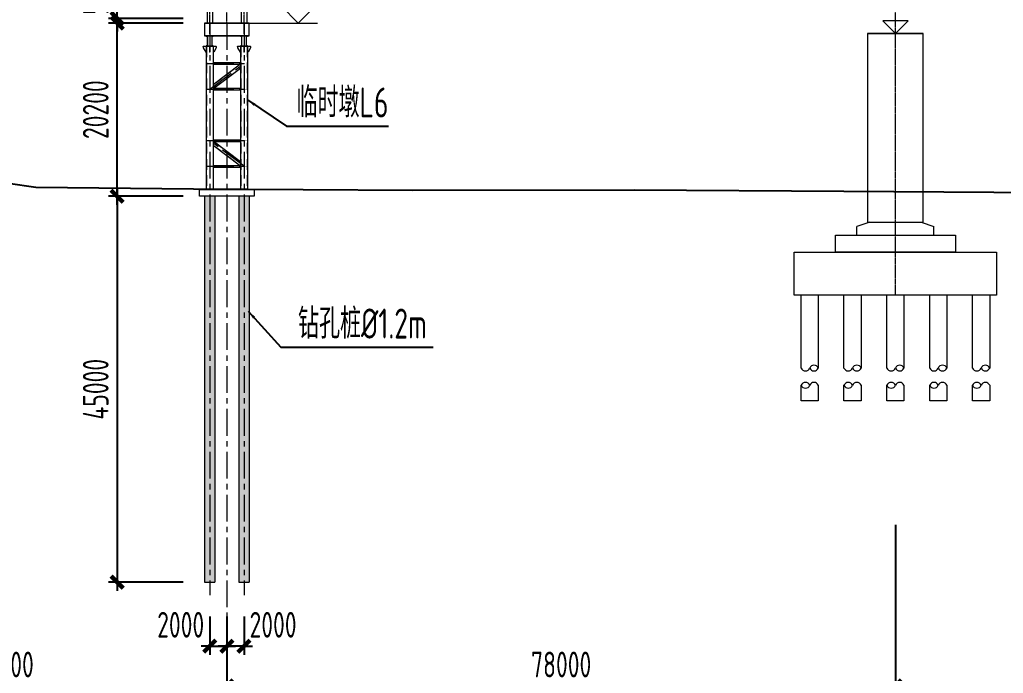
# Model space of a CAD drawing. Extents: x -2876908 to 633791, y -1383861 to 872234.
# Drawn here: x -985996 to -871232, y 672790 to 749014 of the extents above; entities that cross this region are included whole.
import ezdxf

# ---------------------------------------------------------------- set-up
doc = ezdxf.new("R2010")
doc.units = 0
doc.header["$LTSCALE"] = 5
doc.header["$MEASUREMENT"] = 0
for name, pattern in [('CENTER', [2, 1.25, -0.25, 0.25, -0.25]), ('DASH', [0.35, 0.25, -0.1]), ('DASHED', [0.75, 0.5, -0.25])]:
    doc.linetypes.add(name, pattern=pattern)
doc.layers.get('0').update_dxf_attribs({"linetype": 'CONTINUOUS', "lineweight": 25})
doc.layers.get('DEFPOINTS').update_dxf_attribs({"color": 35, "linetype": 'CONTINUOUS', "lineweight": 13})
for name, color, linetype, lineweight in [('3中心线', 6, 'CENTER', 18), ('4虚线', 2, 'DASHED', 18), ('5标注', 3, 'CONTINUOUS', 15), ('6文本', 7, 'CONTINUOUS', 15), ('7边界线', 8, 'CONTINUOUS', 15), ('8轮廓线', 4, 'CONTINUOUS', 15), ('DIM', 3, 'CONTINUOUS', 0), ('HATCH', 254, 'CONTINUOUS', 0)]:
    doc.layers.add(name, color=color, linetype=linetype, lineweight=lineweight)
doc.layers.add('细线', color=3, linetype='CONTINUOUS')
doc.styles.add('TSSD_Dimension', font='tssdeng.shx', dxfattribs={"width": 0.7, "bigfont": 'hztxt.shx'})
doc.styles.add('TSSD_NORM', font='tssdeng.shx', dxfattribs={"width": 0.7, "bigfont": 'hztxt.shx'})
doc.dimstyles.new('TSSD_100_100', dxfattribs={"dimtxt": 300, "dimasz": 100, "dimexe": 100, "dimexo": 250, "dimgap": 100, "dimtad": 1, "dimdec": 0, "dimzin": 0, "dimdsep": 46, "dimtxsty": 'TSSD_Dimension', "dimblk": 'ARCHTICK', "dimblk1": 'ARCHTICK', "dimblk2": 'ARCHTICK', "dimcen": 0, "dimdle": 100, "dimclrt": 7, "dimadec": 0, "dimazin": 0, "dimtfac": 1, "dimtdec": 0, "dimtix": 1, "dimtmove": 2, "dimatfit": 3, "dimfxl": 1, "dimtolj": 1, "dimtzin": 0, "dimarcsym": 0})

# ---------------------------------------------------------------- blocks, each defined once
blk = doc.blocks.new('立面图')
at = {"layer": '3中心线'}
blk.add_line((-235127, -49376), (-235127, -16387), dxfattribs=at)
at = {"layer": '7边界线'}
for p, q in [((-238127, -40876), (-239627, -41376)), ((-238127, -40876), (-232127, -40876)), ((-232127, -40876), (-230627, -41376)), ((-239627, -42376), (-239627, -41376)), ((-230627, -42376), (-230627, -41376))]:
    blk.add_line(p, q, dxfattribs=at)
at = {"layer": '7边界线', "flags": 128}
blk.add_lwpolyline([(-236597, -17406), (-235127, -18876), (-233657, -17406), (-236597, -17406)], dxfattribs=at)
at = {"layer": '7边界线'}
for points in [[(-238377, -18876), (-238377, -18876), (-231877, -18876), (-231877, -18876), (-238377, -18876)], [(-238377, -18876), (-238377, -40876), (-231877, -40876), (-231877, -18876)], [(-242127, -42376), (-228127, -42376), (-228127, -44376), (-242127, -44376), (-242127, -42376)], [(-246927, -44376), (-223327, -44376), (-223327, -49376), (-246927, -49376), (-246927, -44376)], [(-246127, -57893), (-246127, -49376)], [(-246127, -57893), (-246127, -49376)], [(-244127, -49376), (-244127, -57893)], [(-244127, -49376), (-244127, -57893)], [(-241127, -57893), (-241127, -49376)], [(-241127, -57893), (-241127, -49376)], [(-239127, -49376), (-239127, -57893)], [(-239127, -49376), (-239127, -57893)], [(-236127, -57893), (-236127, -49376)], [(-236127, -57893), (-236127, -49376)], [(-234127, -49376), (-234127, -57893)], [(-234127, -49376), (-234127, -57893)], [(-231127, -57893), (-231127, -49376)], [(-231127, -57893), (-231127, -49376)], [(-229127, -49376), (-229127, -57893)], [(-229127, -49376), (-229127, -57893)], [(-226127, -57893), (-226127, -49376)], [(-226127, -57893), (-226127, -49376)], [(-224127, -49376), (-224127, -57893)], [(-224127, -49376), (-224127, -57893)], [(-244127, -59900), (-244127, -61699), (-246127, -61699), (-246127, -59900)], [(-239127, -59900), (-239127, -61699), (-241127, -61699), (-241127, -59900)], [(-234127, -59900), (-234127, -61699), (-236127, -61699), (-236127, -59900)], [(-229127, -59900), (-229127, -61699), (-231127, -61699), (-231127, -59900)], [(-224127, -59900), (-224127, -61699), (-226127, -61699), (-226127, -59900)]]:
    blk.add_lwpolyline(points, dxfattribs=at)
for centre, start, end in [((-245627, -57689), 202.18456, 337.81544), ((-244627, -58097), 22.18456, 157.81544), ((-244627, -57689), 202.18456, 337.81544), ((-240627, -57689), 202.18456, 337.81544), ((-239627, -58097), 22.18456, 157.81544), ((-239627, -57689), 202.18456, 337.81544), ((-235627, -57689), 202.18456, 337.81544), ((-234627, -58097), 22.18456, 157.81544), ((-234627, -57689), 202.18456, 337.81544), ((-230627, -57689), 202.18456, 337.81544), ((-229627, -58097), 22.18456, 157.81544), ((-229627, -57689), 202.18456, 337.81544), ((-225627, -57689), 202.18456, 337.81544), ((-224627, -58097), 22.18456, 157.81544), ((-224627, -57689), 202.18456, 337.81544), ((-245627, -60103), 22.18456, 157.81544), ((-244627, -60103), 22.18456, 157.81544), ((-240627, -60103), 22.18456, 157.81544), ((-239627, -60103), 22.18456, 157.81544), ((-235627, -60103), 22.18456, 157.81544), ((-234627, -60103), 22.18456, 157.81544), ((-230627, -60103), 22.18456, 157.81544), ((-229627, -60103), 22.18456, 157.81544), ((-225627, -60103), 22.18456, 157.81544), ((-224627, -60103), 22.18456, 157.81544), ((-245627, -59696), 202.18456, 337.81544), ((-240627, -59696), 202.18456, 337.81544), ((-235627, -59696), 202.18456, 337.81544), ((-230627, -59696), 202.18456, 337.81544), ((-225627, -59696), 202.18456, 337.81544)]:
    blk.add_arc(centre, 540, start, end, dxfattribs=at)
at = {"layer": '细线', "color": 3}
blk.add_lwpolyline([(-338627, -36334), (-335427, -36804), (-317027, -36974), (-291427, -37144), (-265627, -37124), (-241127, -37254), (-217827, -37414)], dxfattribs=at)
blk = doc.blocks.new('_ArchTick')
at = {"color": 0, "linetype": 'ByBlock', "const_width": 0.5}
blk.add_lwpolyline([(-0.71, -0.71), (0.71, 0.71)], dxfattribs=at)
blk = doc.blocks.new('*D31')
at = {"layer": 'DEFPOINTS', "color": 0, "transparency": 16777216}
for p in [(-1013821, 681924, 50), (-961821, 681924, 50), (-961821, 671319)]:
    blk.add_point(p, dxfattribs=at)
at = {"layer": 'DIM', "color": 0, "linetype": 'ByBlock', "lineweight": -2, "transparency": 16777216}
blk.add_line((-1013821, 679424), (-1013821, 670319), dxfattribs=at)
at = {"layer": 'DIM', "color": 0, "lineweight": -2, "transparency": 16777216}
for p, q in [((-961821, 679424), (-961821, 670319)), ((-1014821, 671319), (-960821, 671319))]:
    blk.add_line(p, q, dxfattribs=at)
at = {"layer": 'DIM', "color": 0, "lineweight": -2, "transparency": 16777216, "xscale": 1000, "yscale": 1000, "zscale": 1000, "rotation": 180}
blk.add_blockref('_ArchTick', (-1013821, 671319), dxfattribs=at)
at = {"layer": 'DIM', "color": 0, "lineweight": -2, "transparency": 16777216, "xscale": 1000, "yscale": 1000, "zscale": 1000}
blk.add_blockref('_ArchTick', (-961821, 671319), dxfattribs=at)
at = {"layer": 'DIM', "color": 7, "transparency": 16777216, "insert": (-987821, 673819), "char_height": 3000, "attachment_point": 5, "style": 'TSSD_Dimension'}
blk.add_mtext('\\A1;52000', dxfattribs=at)
blk = doc.blocks.new('*D32')
at = {"layer": 'DEFPOINTS', "color": 0, "transparency": 16777216}
for p in [(-961821, 681924, 50), (-883821, 681924), (-883821, 671319)]:
    blk.add_point(p, dxfattribs=at)
at = {"layer": 'DIM', "color": 0, "linetype": 'ByBlock', "lineweight": -2, "transparency": 16777216}
blk.add_line((-961821, 679424), (-961821, 670319), dxfattribs=at)
at = {"layer": 'DIM', "color": 0, "lineweight": -2, "transparency": 16777216}
for p, q in [((-883821, 679424), (-883821, 670319)), ((-962821, 671319), (-882821, 671319))]:
    blk.add_line(p, q, dxfattribs=at)
at = {"layer": 'DIM', "color": 0, "lineweight": -2, "transparency": 16777216, "xscale": 1000, "yscale": 1000, "zscale": 1000, "rotation": 180}
blk.add_blockref('_ArchTick', (-961821, 671319), dxfattribs=at)
at = {"layer": 'DIM', "color": 0, "lineweight": -2, "transparency": 16777216, "xscale": 1000, "yscale": 1000, "zscale": 1000}
blk.add_blockref('_ArchTick', (-883821, 671319), dxfattribs=at)
at = {"layer": 'DIM', "color": 7, "transparency": 16777216, "insert": (-922821, 673819), "char_height": 3000, "attachment_point": 5, "style": 'TSSD_Dimension'}
blk.add_mtext('\\A1;78000', dxfattribs=at)
blk = doc.blocks.new('*D33')
at = {"layer": 'DEFPOINTS', "color": 0, "transparency": 16777216}
for p in [(-805821, 708022), (-883821, 692590), (-805821, 671319)]:
    blk.add_point(p, dxfattribs=at)
at = {"layer": 'DIM', "color": 0, "lineweight": -2, "transparency": 16777216}
for p, q in [((-805821, 705522), (-805821, 670319)), ((-884821, 671319), (-804821, 671319))]:
    blk.add_line(p, q, dxfattribs=at)
at = {"layer": 'DIM', "color": 0, "linetype": 'ByBlock', "lineweight": -2, "transparency": 16777216}
blk.add_line((-883821, 690090), (-883821, 670319), dxfattribs=at)
at = {"layer": 'DIM', "color": 0, "lineweight": -2, "transparency": 16777216, "xscale": 1000, "yscale": 1000, "zscale": 1000, "rotation": 180}
blk.add_blockref('_ArchTick', (-883821, 671319), dxfattribs=at)
at = {"layer": 'DIM', "color": 0, "lineweight": -2, "transparency": 16777216, "xscale": 1000, "yscale": 1000, "zscale": 1000}
blk.add_blockref('_ArchTick', (-805821, 671319), dxfattribs=at)
at = {"layer": 'DIM', "color": 7, "transparency": 16777216, "insert": (-844821, 673819), "char_height": 3000, "attachment_point": 5, "style": 'TSSD_Dimension'}
blk.add_mtext('\\A1;78000', dxfattribs=at)
blk = doc.blocks.new('A$C58C44416')
at = {"layer": '3中心线'}
for p, q in [((665, 0), (665, 4324)), ((665, 3961), (4665, 3961)), ((665, 3961), (4665, 961)), ((4665, 0), (4665, 4324)), ((665, 961), (4665, 961))]:
    blk.add_line(p, q, dxfattribs=at)
at = {"layer": '8轮廓线'}
for p, q in [((350, 80), (350, 4324)), ((980, 4324), (350, 4324)), ((980, 80), (980, 4324)), ((980, 4084), (4350, 4084)), ((980, 3878), (4350, 1351)), ((980, 3839), (4350, 3839)), ((980, 3572), (4350, 1045)), ((4350, 80), (4350, 4324)), ((4980, 4324), (4350, 4324)), ((4980, 80), (4980, 4324)), ((0, 200), (300, 680)), ((0, 80), (0, 200)), ((1330, 80), (0, 80)), ((0, 80), (0, 0)), ((1330, 0), (0, 0)), ((300, 680), (350, 680)), ((350, 0), (980, 0)), ((980, 1084), (4350, 1084)), ((980, 839), (4350, 839)), ((1046, 680), (980, 680)), ((1330, 200), (1046, 680)), ((1330, 80), (1330, 200)), ((1330, 80), (1330, 0)), ((4000, 200), (4300, 680)), ((4000, 80), (4000, 200)), ((5330, 80), (4000, 80)), ((4000, 80), (4000, 0)), ((5330, 0), (4000, 0)), ((4300, 680), (4350, 680)), ((4350, 0), (4980, 0)), ((5046, 680), (4980, 680)), ((5330, 200), (5046, 680)), ((5330, 80), (5330, 200)), ((5330, 80), (5330, 0))]:
    blk.add_line(p, q, dxfattribs=at)
for centre in [(665, 3961), (4665, 3961), (665, 961), (4665, 961)]:
    blk.add_circle(centre, 315, dxfattribs=at)
blk = doc.blocks.new('63.5m')
at = {"layer": '3中心线', "ltscale": 0.05}
for p, q in [((-3685, -21653), (-3685, 37916)), ((-1685, -20396), (-1685, 37916)), ((315, -21653), (315, 37916)), ((-3685, 24877), (315, 24877)), ((-3685, 21877), (315, 24877)), ((-3685, 21877), (315, 21877)), ((-3685, 13877), (315, 13877)), ((-3685, 10877), (315, 13877)), ((-3685, 10877), (315, 10877)), ((-3685, 2877), (315, 2877)), ((-3685, -123), (315, 2877)), ((-3685, -123), (315, -123)), ((-3685, -11122), (315, -8123)), ((-3685, -8123), (315, -8123)), ((-3685, -11122), (315, -11122))]:
    blk.add_line(p, q, dxfattribs=at)
at = {"layer": '3中心线', "ltscale": 0.005}
for p, q in [((-3685, 35877), (315, 35877)), ((-3685, 32877), (315, 35877)), ((-3685, 32877), (315, 32877))]:
    blk.add_line(p, q, dxfattribs=at)
at = {"layer": '8轮廓线'}
for p, q in [((-4350, 37836), (-4350, 37916)), ((-3020, 37916), (-4350, 37916)), ((-4000, 37916), (-3370, 37916)), ((-3020, 37836), (-3020, 37916)), ((-350, 37836), (-350, 37916)), ((980, 37916), (-350, 37916)), ((0, 37916), (630, 37916)), ((0, 37916), (630, 37916)), ((980, 37836), (980, 37916)), ((-3020, 37836), (-4350, 37836)), ((-4350, 37836), (-4350, 37716)), ((-4350, 37716), (-4050, 37236)), ((-4050, 37236), (-4000, 37236)), ((-4000, 37836), (-4000, -20396)), ((-3370, 37836), (-3370, -20396)), ((-3304, 37236), (-3370, 37236)), ((-3020, 37716), (-3304, 37236)), ((-3020, 37836), (-3020, 37716)), ((980, 37836), (-350, 37836)), ((-350, 37836), (-350, 37716)), ((-350, 37716), (-50, 37236)), ((-50, 37236), (0, 37236)), ((0, 37836), (0, -20396)), ((630, 37836), (630, -20396)), ((696, 37236), (630, 37236)), ((980, 37716), (696, 37236)), ((980, 37836), (980, 37716))]:
    blk.add_line(p, q, dxfattribs=at)
at = {"layer": '8轮廓线', "ltscale": 0.05}
for p, q in [((-3370, 36000), (0, 36000)), ((-3370, 33267), (0, 35794)), ((-3370, 35755), (0, 35755)), ((-3370, 32961), (0, 35488)), ((-3370, 33000), (0, 33000)), ((-3370, 32755), (0, 32755)), ((-3370, 25000), (0, 25000)), ((-3370, 22267), (0, 24794)), ((-3370, 24755), (0, 24755)), ((-3370, 21961), (0, 24488)), ((-3370, 22000), (0, 22000)), ((-3370, 21755), (0, 21755)), ((-3370, 14000), (0, 14000)), ((-3370, 11267), (0, 13794)), ((-3370, 13755), (0, 13755)), ((-3370, 10961), (0, 13488)), ((-3370, 11000), (0, 11000)), ((-3370, 10755), (0, 10755)), ((-3370, 3000), (0, 3000)), ((-3370, 267), (0, 2794)), ((-3370, 2755), (0, 2755)), ((-3370, -39), (0, 2488)), ((-3370, 0), (0, 0)), ((-3370, -245), (0, -245)), ((-3370, -8000), (0, -8000)), ((-3370, -10733), (0, -8206)), ((-3370, -8245), (0, -8245)), ((-3370, -11039), (0, -8512)), ((-3370, -11000), (0, -11000)), ((-3370, -11245), (0, -11245))]:
    blk.add_line(p, q, dxfattribs=at)
blk.add_blockref('A$C58C44416', (-4350, 37916))
blk = doc.blocks.new('*D1783')
at = {"layer": 'DEFPOINTS', "color": 0, "transparency": 16777216}
for p in [(-963821, 681924), (-961821, 681924), (-961821, 675951)]:
    blk.add_point(p, dxfattribs=at)
at = {"layer": 'DIM', "color": 0, "linetype": 'ByBlock', "lineweight": -2, "transparency": 16777216}
blk.add_line((-963821, 679424), (-963821, 674951), dxfattribs=at)
at = {"layer": 'DIM', "color": 0, "lineweight": -2, "transparency": 16777216}
for p, q in [((-961821, 679424), (-961821, 674951)), ((-963821, 675951), (-964821, 675951)), ((-963821, 675951), (-961821, 675951)), ((-961821, 675951), (-960821, 675951))]:
    blk.add_line(p, q, dxfattribs=at)
at = {"layer": 'DIM', "color": 0, "lineweight": -2, "transparency": 16777216, "xscale": 1000, "yscale": 1000, "zscale": 1000}
blk.add_blockref('_ArchTick', (-963821, 675951), dxfattribs=at)
at = {"layer": 'DIM', "color": 0, "lineweight": -2, "transparency": 16777216, "xscale": 1000, "yscale": 1000, "zscale": 1000, "rotation": 180}
blk.add_blockref('_ArchTick', (-961821, 675951), dxfattribs=at)
at = {"layer": 'DIM', "color": 7, "transparency": 16777216, "insert": (-967210, 678451), "char_height": 3000, "attachment_point": 5, "style": 'TSSD_Dimension'}
blk.add_mtext('\\A1;2000', dxfattribs=at)
blk = doc.blocks.new('*D1784')
at = {"layer": 'DEFPOINTS', "color": 0, "transparency": 16777216}
for p in [(-961821, 681924), (-959821, 681924), (-961821, 675951)]:
    blk.add_point(p, dxfattribs=at)
at = {"layer": 'DIM', "color": 0, "lineweight": -2, "transparency": 16777216}
for p, q in [((-961821, 679424), (-961821, 674951)), ((-961821, 675951), (-962821, 675951)), ((-959821, 675951), (-961821, 675951)), ((-959821, 675951), (-958821, 675951))]:
    blk.add_line(p, q, dxfattribs=at)
at = {"layer": 'DIM', "color": 0, "linetype": 'ByBlock', "lineweight": -2, "transparency": 16777216}
blk.add_line((-959821, 679424), (-959821, 674951), dxfattribs=at)
at = {"layer": 'DIM', "color": 0, "lineweight": -2, "transparency": 16777216, "xscale": 1000, "yscale": 1000, "zscale": 1000}
blk.add_blockref('_ArchTick', (-961821, 675951), dxfattribs=at)
at = {"layer": 'DIM', "color": 0, "lineweight": -2, "transparency": 16777216, "xscale": 1000, "yscale": 1000, "zscale": 1000, "rotation": 180}
blk.add_blockref('_ArchTick', (-959821, 675951), dxfattribs=at)
at = {"layer": 'DIM', "color": 7, "transparency": 16777216, "insert": (-956433, 678451), "char_height": 3000, "attachment_point": 5, "style": 'TSSD_Dimension'}
blk.add_mtext('\\A1;2000', dxfattribs=at)
blk = doc.blocks.new('*D1788')
at = {"layer": 'DEFPOINTS', "color": 0, "transparency": 16777216}
for p in [(-974623, 749169), (-964421, 749169), (-964421, 748619)]:
    blk.add_point(p, dxfattribs=at)
at = {"layer": 'DIM', "color": 0, "lineweight": -2, "transparency": 16777216}
for p, q in [((-974623, 749169), (-974623, 750169)), ((-966921, 749169), (-975623, 749169)), ((-974623, 748619), (-974623, 749169)), ((-974623, 748619), (-974623, 747619))]:
    blk.add_line(p, q, dxfattribs=at)
at = {"layer": 'DIM', "color": 0, "linetype": 'ByBlock', "lineweight": -2, "transparency": 16777216}
blk.add_line((-966921, 748619), (-975623, 748619), dxfattribs=at)
at = {"layer": 'DIM', "color": 0, "lineweight": -2, "transparency": 16777216, "xscale": 1000, "yscale": 1000, "zscale": 1000}
for p, rotation in [((-974623, 749169), 270), ((-974623, 748619), 90)]:
    blk.add_blockref('_ArchTick', p, dxfattribs=dict(at, rotation=rotation))
at = {"layer": 'DIM', "color": 7, "transparency": 16777216, "insert": (-977123, 751750), "char_height": 3000, "attachment_point": 5, "rotation": 90, "style": 'TSSD_Dimension'}
blk.add_mtext('\\A1;550', dxfattribs=at)
blk = doc.blocks.new('*D1789')
at = {"layer": 'DEFPOINTS', "color": 0, "transparency": 16777216}
for p in [(-974623, 748619), (-964421, 748619), (-964421, 728419)]:
    blk.add_point(p, dxfattribs=at)
at = {"layer": 'DIM', "color": 0, "lineweight": -2, "transparency": 16777216}
for p, q in [((-974623, 727419), (-974623, 749619)), ((-966921, 748619), (-975623, 748619))]:
    blk.add_line(p, q, dxfattribs=at)
at = {"layer": 'DIM', "color": 0, "linetype": 'ByBlock', "lineweight": -2, "transparency": 16777216}
blk.add_line((-966921, 728419), (-975623, 728419), dxfattribs=at)
at = {"layer": 'DIM', "color": 0, "lineweight": -2, "transparency": 16777216, "xscale": 1000, "yscale": 1000, "zscale": 1000}
for p, rotation in [((-974623, 748619), 90), ((-974623, 728419), 270)]:
    blk.add_blockref('_ArchTick', p, dxfattribs=dict(at, rotation=rotation))
at = {"layer": 'DIM', "color": 7, "transparency": 16777216, "insert": (-977123, 738519), "char_height": 3000, "attachment_point": 5, "rotation": 90, "style": 'TSSD_Dimension'}
blk.add_mtext('\\A1;20200', dxfattribs=at)
blk = doc.blocks.new('*D1790')
at = {"layer": 'DEFPOINTS', "color": 0, "transparency": 16777216}
for p in [(-964421, 728419), (-974623, 683419), (-964421, 683419)]:
    blk.add_point(p, dxfattribs=at)
at = {"layer": 'DIM', "color": 0, "lineweight": -2, "transparency": 16777216}
for p, q in [((-974623, 729419), (-974623, 682419)), ((-966921, 683419), (-975623, 683419))]:
    blk.add_line(p, q, dxfattribs=at)
at = {"layer": 'DIM', "color": 0, "linetype": 'ByBlock', "lineweight": -2, "transparency": 16777216}
blk.add_line((-966921, 728419), (-975623, 728419), dxfattribs=at)
at = {"layer": 'DIM', "color": 0, "lineweight": -2, "transparency": 16777216, "xscale": 1000, "yscale": 1000, "zscale": 1000}
for p, rotation in [((-974623, 728419), 90), ((-974623, 683419), 270)]:
    blk.add_blockref('_ArchTick', p, dxfattribs=dict(at, rotation=rotation))
at = {"layer": 'DIM', "color": 7, "transparency": 16777216, "insert": (-977123, 705919), "char_height": 3000, "attachment_point": 5, "rotation": 90, "style": 'TSSD_Dimension'}
blk.add_mtext('\\A1;45000', dxfattribs=at)
blk = doc.blocks.new('asdljfhsdfhjksd')
at = {"layer": '8轮廓线'}
for p, q in [((-1328421, 715431), (-1328421, 670431)), ((-1327221, 715431), (-1327221, 670431)), ((-1324421, 715431), (-1324421, 670431)), ((-1323221, 715431), (-1323221, 670431)), ((-1328421, 670431), (-1327221, 670431)), ((-1324421, 670431), (-1323221, 670431))]:
    blk.add_line(p, q, dxfattribs=at)

msp = doc.modelspace()

# ---------------------------------------------------------------- hatches: boundary and pattern name
at = {"layer": 'HATCH'}
h = msp.add_hatch(dxfattribs=at)
h.set_pattern_fill('ARMORED', color=256, scale=200, style=0)
h.set_pattern_definition([(50, (360000, 12988), (1434.5204, -125.5043), [150, -1650]), (355, (360000, 12988), (-277.5027, 1504.3843), [120, -1320]), (100.4514, (360119.6, 12977.5), (1157.0188, 1378.8791), [127.4804, -1402.2842]), (46.1842, (360000, 13388), (2134.482, -331.038), [225, -2475]), (96.6356, (360177.9, 13360.4), (1869.3254, 1948.2357), [191.2206, -2103.426]), (351.1842, (360000, 13388), (1869.324, 1948.2372), [180, -1980]), (21, (360200, 13288), (1193.8141, -805.2378), [150, -1650]), (326, (360200, 13288), (486.6307, 1450.3001), [120, -1320]), (71.4514, (360299.5, 13220.9), (1680.4453, 645.061), [127.4804, -1402.2842]), (37.5, (360000, 12988), (24.31971, 665.7877), [0, -1304, 0, -1340, 0, -1325]), (7.5, (360000, 12988), (526.13907, 788.82342), [0, -764, 0, -1274, 0, -505]), (327.5, (359554, 12988), (1067.64487, -45.10974), [0, -500, 0, -1560, 0, -2070]), (317.5, (359354, 12988), (1166.37234, 200.20996), [0, -650, 0, -1036, 0, -1470]), (45, (360000, 12988), (-707.1068, 707.1068), [])])
h.paths.add_polyline_path([(-964421.088, 728419.249), (-963221.088, 728419.249), (-963221.088, 683419.249), (-964421.088, 683419.249)])
h = msp.add_hatch(dxfattribs=at)
h.set_pattern_fill('ARMORED', color=256, scale=200, style=0)
h.set_pattern_definition([(50, (364000, 12988), (1434.5204, -125.5043), [150, -1650]), (355, (364000, 12988), (-277.5027, 1504.3843), [120, -1320]), (100.4514, (364119.6, 12977.5), (1157.0188, 1378.8791), [127.4804, -1402.2842]), (46.1842, (364000, 13388), (2134.482, -331.038), [225, -2475]), (96.6356, (364177.9, 13360.4), (1869.3254, 1948.2357), [191.2206, -2103.426]), (351.1842, (364000, 13388), (1869.324, 1948.2372), [180, -1980]), (21, (364200, 13288), (1193.8141, -805.2378), [150, -1650]), (326, (364200, 13288), (486.6307, 1450.3001), [120, -1320]), (71.4514, (364299.5, 13220.9), (1680.4453, 645.061), [127.4804, -1402.2842]), (37.5, (364000, 12988), (24.31971, 665.7877), [0, -1304, 0, -1340, 0, -1325]), (7.5, (364000, 12988), (526.13907, 788.82342), [0, -764, 0, -1274, 0, -505]), (327.5, (363554, 12988), (1067.64487, -45.10974), [0, -500, 0, -1560, 0, -2070]), (317.5, (363354, 12988), (1166.37234, 200.20996), [0, -650, 0, -1036, 0, -1470]), (45, (364000, 12988), (-707.1068, 707.1068), [])])
h.paths.add_polyline_path([(-960421.088, 728419.249), (-959221.088, 728419.249), (-959221.088, 683419.249), (-960421.088, 683419.249)])

# ---------------------------------------------------------------- linework, layer by layer
at = {"layer": '3中心线', "ltscale": 500}
for p, q in [((-963821.088, 748619.249), (-963821.088, 681919.249)), ((-961821.088, 748619.249), (-961821.088, 655380.121)), ((-959821.088, 748619.249), (-959821.088, 681919.249)), ((-964136.088, 743919.249), (-959421.088, 743919.249)), ((-963821.088, 740919.249), (-960221.088, 743619.249)), ((-964136.088, 740919.249), (-959506.088, 740919.249)), ((-964136.088, 734919.249), (-959506.088, 734919.249)), ((-959821.088, 731919.249), (-963821.088, 734919.249)), ((-964136.088, 731919.249), (-959506.088, 731919.249))]:
    msp.add_line(p, q, dxfattribs=at)
at = {"layer": '4虚线', "ltscale": 500}
for p, q in [((-964205.088, 745889.249), (-964205.088, 729219.249)), ((-963437.088, 745889.249), (-963437.088, 729219.249)), ((-960205.088, 745889.249), (-960205.088, 729219.249)), ((-959437.088, 745889.249), (-959437.088, 729219.249)), ((-963421.088, 744010.249), (-960221.088, 744010.249)), ((-963421.088, 741457.999), (-960221.088, 743857.999)), ((-963421.088, 743828.249), (-960277.421, 743828.249)), ((-963373.421, 741016.249), (-960221.088, 743380.499)), ((-963421.088, 741010.249), (-960221.088, 741010.249)), ((-963421.088, 740828.249), (-960221.088, 740828.249)), ((-963421.088, 735010.249), (-960221.088, 735010.249)), ((-963421.088, 734857.999), (-960221.088, 732457.999)), ((-963364.754, 734828.249), (-960221.088, 734828.249)), ((-963421.088, 734380.499), (-960221.088, 731980.499)), ((-963421.088, 732010.249), (-960277.421, 732010.249)), ((-963421.088, 731828.249), (-960221.088, 731828.249))]:
    msp.add_line(p, q, dxfattribs=at)
at = {"layer": '5标注'}
msp.add_line((-959221.088, 748619.249), (-951240.438, 748619.249), dxfattribs=at)
at = {"layer": '5标注', "flags": 128}
msp.add_lwpolyline([(-951494.98, 750619.249), (-953494.98, 748619.249), (-955494.98, 750619.249), (-946929.178, 750619.249)], dxfattribs=at)
at = {"layer": '5标注', "linetype": 'DASH', "ltscale": 100, "const_width": 30, "flags": 128}
for points in [[(-963421.088, 743919.249), (-964221.088, 743919.249)], [(-959421.088, 743919.249), (-960221.088, 743919.249)], [(-963421.088, 740919.249), (-964221.088, 740919.249)], [(-959421.088, 740919.249), (-960221.088, 740919.249)], [(-963421.088, 734919.249), (-964221.088, 734919.249)], [(-959421.088, 734919.249), (-960221.088, 734919.249)], [(-963421.088, 731919.249), (-964221.088, 731919.249)], [(-959421.088, 731919.249), (-960221.088, 731919.249)]]:
    msp.add_lwpolyline(points, dxfattribs=at)
at = {"layer": '8轮廓线'}
for p, q in [((-959221.088, 748619.249), (-964421.088, 748619.249)), ((-964421.088, 748619.249), (-964421.088, 747119.249)), ((-964421.088, 748589.249), (-959221.088, 748589.249)), ((-959221.088, 747119.249), (-959221.088, 748619.249)), ((-959221.088, 747149.249), (-964421.088, 747149.249)), ((-964421.088, 747119.249), (-959221.088, 747119.249)), ((-964571.088, 745889.249), (-964571.088, 745919.249)), ((-964571.088, 745919.249), (-963071.088, 745919.249)), ((-963071.088, 745889.249), (-964571.088, 745889.249)), ((-964571.088, 745889.249), (-964571.088, 745719.249)), ((-964571.088, 745719.249), (-964271.088, 745239.249)), ((-964271.088, 745239.249), (-964221.088, 745239.249)), ((-964221.088, 745919.249), (-963421.088, 745919.249)), ((-964221.088, 745889.249), (-964221.088, 729219.249)), ((-963831.088, 745889.249), (-963831.088, 745239.249)), ((-963811.088, 745239.249), (-963831.088, 745239.249)), ((-963811.088, 745889.249), (-963811.088, 745239.249)), ((-963421.088, 745889.249), (-963421.088, 729219.249)), ((-963355.383, 745239.249), (-963421.088, 745239.249)), ((-963071.088, 745719.249), (-963355.383, 745239.249)), ((-963071.088, 745889.249), (-963071.088, 745919.249)), ((-963071.088, 745889.249), (-963071.088, 745719.249)), ((-960571.088, 745889.249), (-960571.088, 745919.249)), ((-960571.088, 745919.249), (-959071.088, 745919.249)), ((-959071.088, 745889.249), (-960571.088, 745889.249)), ((-960571.088, 745889.249), (-960571.088, 745719.249)), ((-960571.088, 745719.249), (-960271.088, 745239.249)), ((-960271.088, 745239.249), (-960221.088, 745239.249)), ((-960221.088, 745919.249), (-959421.088, 745919.249)), ((-960221.088, 745889.249), (-960221.088, 729219.249)), ((-959831.088, 745889.249), (-959831.088, 745239.249)), ((-959811.088, 745239.249), (-959831.088, 745239.249)), ((-959811.088, 745889.249), (-959811.088, 745239.249)), ((-959421.088, 745889.249), (-959421.088, 729219.249)), ((-959355.383, 745239.249), (-959421.088, 745239.249)), ((-959071.088, 745719.249), (-959355.383, 745239.249)), ((-959071.088, 745889.249), (-959071.088, 745919.249)), ((-959071.088, 745889.249), (-959071.088, 745719.249)), ((-963421.088, 744016.249), (-960221.088, 744016.249)), ((-963421.088, 741470.499), (-960221.088, 743870.499)), ((-963421.088, 743822.249), (-960285.421, 743822.249)), ((-963356.754, 741016.249), (-960221.088, 743367.999)), ((-963421.088, 741016.249), (-960221.088, 741016.249)), ((-963421.088, 740822.249), (-960221.088, 740822.249)), ((-963421.088, 735016.249), (-960221.088, 735016.249)), ((-963421.088, 734870.499), (-960221.088, 732470.499)), ((-963356.754, 734822.249), (-960221.088, 734822.249)), ((-963421.088, 734367.999), (-960221.088, 731967.999)), ((-963421.088, 732016.249), (-960285.421, 732016.249)), ((-963421.088, 731822.249), (-960221.088, 731822.249))]:
    msp.add_line(p, q, dxfattribs=at)
for points in [[(-964221.088, 745919.249), (-963421.088, 745919.249), (-963421.088, 745949.249), (-963521.088, 745949.249), (-963521.088, 747089.249), (-963421.088, 747089.249), (-963421.088, 747119.249), (-964221.088, 747119.249), (-964221.088, 747089.249), (-964121.088, 747089.249), (-964121.088, 745949.249), (-964221.088, 745949.249)], [(-960221.088, 745919.249), (-959421.088, 745919.249), (-959421.088, 745949.249), (-959521.088, 745949.249), (-959521.088, 747089.249), (-959421.088, 747089.249), (-959421.088, 747119.249), (-960221.088, 747119.249), (-960221.088, 747089.249), (-960121.088, 747089.249), (-960121.088, 745949.249), (-960221.088, 745949.249)], [(-964097.088, 745949.249), (-963545.088, 745949.249), (-963545.088, 747089.249), (-964097.088, 747089.249)], [(-960097.088, 745949.249), (-959545.088, 745949.249), (-959545.088, 747089.249), (-960097.088, 747089.249)], [(-965021.088, 728419.249), (-965021.088, 729219.249), (-958621.088, 729219.249), (-958621.088, 728419.249)]]:
    msp.add_lwpolyline(points, close=True, dxfattribs=at)

# ---------------------------------------------------------------- block references
at = {"layer": '5标注'}
for name, p in [('立面图', (-648694.383, 766279.851)), ('63.5m', (-960136.088, 769015.728)), ('asdljfhsdfhjksd', (364000.018, 12987.998))]:
    msp.add_blockref(name, p, dxfattribs=at)

# ---------------------------------------------------------------- texts
at = {"layer": '6文本', "char_height": 3500, "style": 'TSSD_NORM'}
for s, insert, attachment_point in [('临时墩L6', (-942971.45, 737606.029, 50.056), 9), ('钻孔桩%%C1.2m', (-953520.753, 711823.075, 50.056), 7)]:
    msp.add_mtext(s, dxfattribs=dict(at, insert=insert, attachment_point=attachment_point))

# ---------------------------------------------------------------- dimensions: what is measured, and where the dimension line sits
at = {"layer": 'DIM'}
for base, p1, p2, angle, picture, middle in [((-974622.876, 749169.249), (-964421.088, 748619.249), (-964421.088, 749169.249), 90, '*D1788', (-977122.876, 751750.018)), ((-961821.088, 675951.399), (-959821.088, 681923.823), (-961821.088, 681923.823), 180, '*D1784', (-956432.626, 678451.399))]:
    dim = msp.add_linear_dim(base=base, p1=p1, p2=p2, angle=angle, dimstyle='TSSD_100_100', override={"dimtxt": 3000, "dimasz": 1000, "dimexe": 1000, "dimexo": 2500, "dimgap": 1000, "dimdle": 1000}, dxfattribs=at)
    dim.commit()
    dim.dimension.update_dxf_attribs({"geometry": picture, "text_midpoint": middle, "dimtype": 160})
for base, p2, picture, middle in [((-974622.876, 748619.249), (-964421.088, 748619.249), '*D1789', (-977122.876, 738519.249)), ((-974622.876, 683419.249), (-964421.088, 683419.249), '*D1790', (-977122.876, 705919.249))]:
    dim = msp.add_linear_dim(base=base, p1=(-964421.088, 728419.249), p2=p2, angle=90, dimstyle='TSSD_100_100', override={"dimtxt": 3000, "dimasz": 1000, "dimexe": 1000, "dimexo": 2500, "dimgap": 1000, "dimdle": 1000}, dxfattribs=at)
    dim.commit()
    dim.dimension.update_dxf_attribs({"geometry": picture, "text_midpoint": middle})
for base, p1, p2, picture, middle in [((-805821.087, 671319.493), (-883821.088, 692589.599), (-805821.087, 708022.099), '*D33', (-844821.087, 673819.493)), ((-961821.088, 671319.493), (-1013821.088, 681923.823, 50.056), (-961821.088, 681923.823, 50.056), '*D31', (-987821.088, 673819.493)), ((-883821.088, 671319.493), (-961821.088, 681923.823, 50.056), (-883821.088, 681923.823), '*D32', (-922821.088, 673819.493))]:
    dim = msp.add_linear_dim(base=base, p1=p1, p2=p2, dimstyle='TSSD_100_100', override={"dimtxt": 3000, "dimasz": 1000, "dimexe": 1000, "dimexo": 2500, "dimgap": 1000, "dimdle": 1000}, dxfattribs=at)
    dim.commit()
    dim.dimension.update_dxf_attribs({"geometry": picture, "text_midpoint": middle})
dim = msp.add_linear_dim(base=(-961821.088, 675951.399), p1=(-963821.088, 681923.823), p2=(-961821.088, 681923.823), dimstyle='TSSD_100_100', override={"dimtxt": 3000, "dimasz": 1000, "dimexe": 1000, "dimexo": 2500, "dimgap": 1000, "dimdle": 1000}, dxfattribs=at)
dim.commit()
dim.dimension.update_dxf_attribs({"geometry": '*D1783', "text_midpoint": (-967209.549, 678451.399), "dimtype": 160})

# ---------------------------------------------------------------- leaders
at = {"layer": 'DIM', "annotation_type": 0, "has_hookline": 1, "hookline_direction": 0}
for points, text_width in [([(-959421.088, 739656.624, 50.056), (-954859.003, 736606.029, 50.056), (-953859.003, 736606.029, 50.056)], 9887.553), ([(-959321.088, 715005.48, 50.056), (-955520.753, 710823.075, 50.056), (-954520.753, 710823.075, 50.056)], 15751.378)]:
    msp.add_leader(points, dimstyle='TSSD_100_100', override={"dimtxt": 3000, "dimasz": 1000, "dimexe": 1000, "dimexo": 2500, "dimgap": 1000, "dimdle": 1000}, dxfattribs=dict(at, text_width=text_width))

doc.saveas('drawing.dxf')
